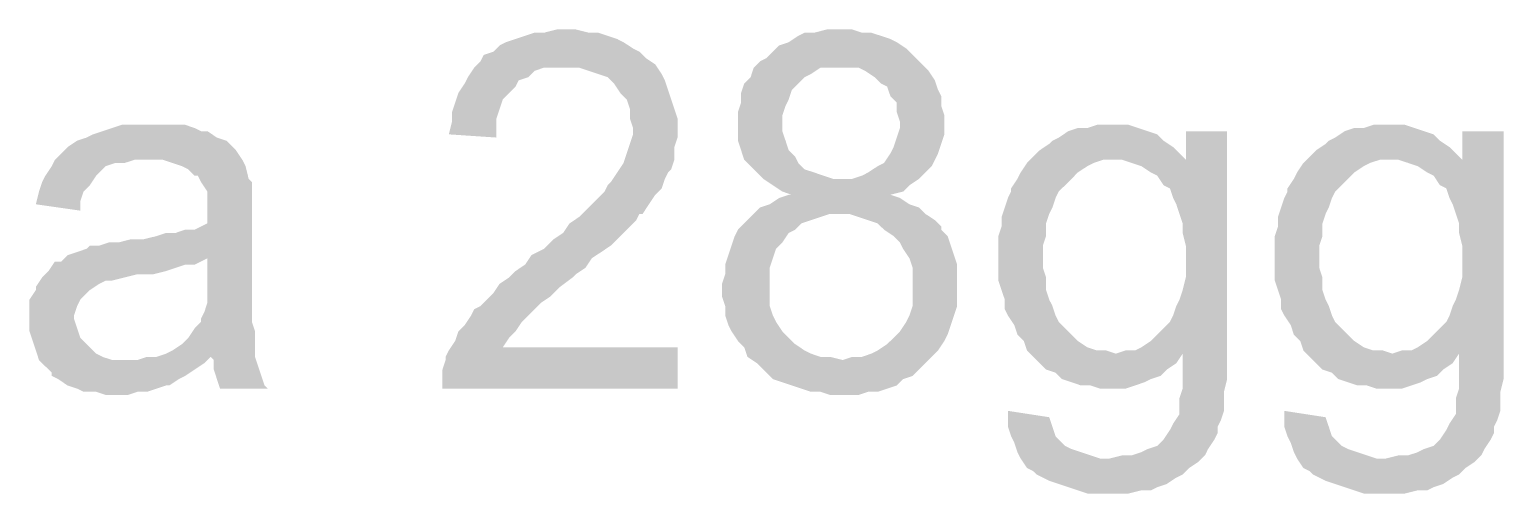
# Model space of a CAD drawing. Header units: millimetres. Extents: x -35.3 to 0.3, y 0.4 to 20.6.
# Drawn here: x -30.7927 to -30.406, y 11.3693 to 11.491 of the extents above; entities that cross this region are included whole.
import ezdxf

# ---------------------------------------------------------------- set-up
doc = ezdxf.new("R2010")
doc.units = ezdxf.units.MM
doc.layers.add('PDF _Riempimenti solidi', color=7, linetype='Continuous')

msp = doc.modelspace()

# ---------------------------------------------------------------- hatches: boundary and pattern name
at = {"layer": 'PDF _Riempimenti solidi', "transparency": 33554559}
for points in [[(-30.65183, 11.49101), (-30.65433, 11.49101), (-30.65767, 11.49017), (-30.66017, 11.49017), (-30.66267, 11.48934), (-30.66517, 11.48851), (-30.66767, 11.48767), (-30.66933, 11.48684), (-30.671, 11.48517), (-30.6735, 11.48434), (-30.67433, 11.48267), (-30.676, 11.48101), (-30.67767, 11.47851), (-30.6785, 11.47684), (-30.68017, 11.47434), (-30.681, 11.47184), (-30.68183, 11.46934), (-30.68183, 11.46684), (-30.68267, 11.46351), (-30.67017, 11.46267), (-30.67017, 11.46767), (-30.6685, 11.47267), (-30.66517, 11.47601), (-30.66433, 11.47767), (-30.66183, 11.47851), (-30.66017, 11.48017), (-30.65767, 11.48101), (-30.65183, 11.48101), (-30.6285, 11.48184), (-30.631, 11.48351), (-30.63267, 11.48517), (-30.63433, 11.48601), (-30.63683, 11.48767), (-30.6385, 11.48851), (-30.641, 11.48934), (-30.6435, 11.49017), (-30.646, 11.49017), (-30.64933, 11.49101)], [(-30.58017, 11.49101), (-30.5835, 11.49101), (-30.58683, 11.49017), (-30.58933, 11.49017), (-30.591, 11.48934), (-30.5935, 11.48767), (-30.596, 11.48684), (-30.59767, 11.48517), (-30.59933, 11.48351), (-30.601, 11.48267), (-30.60267, 11.48101), (-30.6035, 11.47851), (-30.60517, 11.47684), (-30.606, 11.47434), (-30.606, 11.47184), (-30.60683, 11.46934), (-30.60683, 11.46184), (-30.606, 11.45934), (-30.60517, 11.45684), (-30.60183, 11.45351), (-30.60017, 11.45184), (-30.59517, 11.44851), (-30.59267, 11.44767), (-30.5935, 11.44767), (-30.596, 11.44684), (-30.5985, 11.44517), (-30.601, 11.44434), (-30.60267, 11.44267), (-30.606, 11.43934), (-30.60683, 11.43851), (-30.60767, 11.43684), (-30.60933, 11.43184), (-30.61017, 11.42934), (-30.61017, 11.42684), (-30.611, 11.42434), (-30.611, 11.42101), (-30.61017, 11.41851), (-30.61017, 11.41601), (-30.60933, 11.41351), (-30.6085, 11.41184), (-30.60683, 11.40934), (-30.60517, 11.40767), (-30.60433, 11.40517), (-30.60183, 11.40351), (-30.57933, 11.40434), (-30.58267, 11.40517), (-30.58517, 11.40517), (-30.58767, 11.40601), (-30.58933, 11.40684), (-30.59183, 11.40851), (-30.59517, 11.41184), (-30.59683, 11.41434), (-30.59767, 11.41601), (-30.5985, 11.41851), (-30.5985, 11.42851), (-30.59767, 11.43101), (-30.59683, 11.43351), (-30.59517, 11.43517), (-30.5935, 11.43767), (-30.59183, 11.43851), (-30.59017, 11.44017), (-30.58767, 11.44101), (-30.58517, 11.44184), (-30.58267, 11.44267), (-30.55767, 11.44267), (-30.55933, 11.44434), (-30.56183, 11.44517), (-30.56433, 11.44684), (-30.56683, 11.44767), (-30.5635, 11.44851), (-30.56183, 11.45017), (-30.55933, 11.45184), (-30.58183, 11.45184), (-30.58433, 11.45267), (-30.58683, 11.45351), (-30.58933, 11.45434), (-30.591, 11.45601), (-30.59183, 11.45767), (-30.5935, 11.45934), (-30.59433, 11.46184), (-30.59517, 11.46434), (-30.59517, 11.46851), (-30.59433, 11.47101), (-30.5935, 11.47267), (-30.59267, 11.47517), (-30.591, 11.47684), (-30.58933, 11.47851), (-30.58767, 11.47934), (-30.58517, 11.48101), (-30.58017, 11.48101), (-30.5585, 11.48184), (-30.56017, 11.48351), (-30.561, 11.48434), (-30.56267, 11.48601), (-30.56517, 11.48767), (-30.56683, 11.48851), (-30.56933, 11.48934), (-30.57183, 11.49017), (-30.57433, 11.49017), (-30.57683, 11.49101)], [(-30.6285, 11.48184), (-30.65183, 11.48101), (-30.6485, 11.48101), (-30.646, 11.48017), (-30.6435, 11.47934), (-30.641, 11.47851), (-30.63933, 11.47684), (-30.63767, 11.47434), (-30.636, 11.47267), (-30.63517, 11.47017), (-30.63517, 11.46767), (-30.63433, 11.46517), (-30.63433, 11.46351), (-30.63517, 11.46101), (-30.636, 11.45851), (-30.63683, 11.45601), (-30.64017, 11.45101), (-30.641, 11.45017), (-30.64183, 11.44851), (-30.6435, 11.44684), (-30.64683, 11.44351), (-30.6485, 11.44184), (-30.651, 11.44017), (-30.65267, 11.43767), (-30.65517, 11.43601), (-30.65767, 11.43351), (-30.661, 11.43184), (-30.66267, 11.42934), (-30.66517, 11.42767), (-30.66683, 11.42601), (-30.66933, 11.42434), (-30.671, 11.42184), (-30.67433, 11.41851), (-30.676, 11.41767), (-30.67683, 11.41601), (-30.6785, 11.41351), (-30.68017, 11.41184), (-30.681, 11.40934), (-30.68267, 11.40684), (-30.6835, 11.40517), (-30.6835, 11.40434), (-30.68433, 11.40184), (-30.68433, 11.39684), (-30.62267, 11.39684), (-30.62267, 11.40767), (-30.6685, 11.40767), (-30.66683, 11.41017), (-30.66517, 11.41184), (-30.6635, 11.41434), (-30.66183, 11.41601), (-30.66017, 11.41767), (-30.6585, 11.41934), (-30.656, 11.42101), (-30.6535, 11.42351), (-30.65017, 11.42601), (-30.64933, 11.42684), (-30.64683, 11.42851), (-30.64517, 11.43101), (-30.64267, 11.43267), (-30.64017, 11.43434), (-30.63683, 11.43767), (-30.6335, 11.44101), (-30.63267, 11.44267), (-30.63183, 11.44267), (-30.63017, 11.44517), (-30.6285, 11.44767), (-30.62683, 11.44934), (-30.626, 11.45184), (-30.62517, 11.45351), (-30.62433, 11.45434), (-30.6235, 11.45684), (-30.6235, 11.46017), (-30.62267, 11.46267), (-30.62267, 11.46767), (-30.6235, 11.47017), (-30.62433, 11.47267), (-30.62517, 11.47517), (-30.626, 11.47767), (-30.62683, 11.47934)], [(-30.5585, 11.48184), (-30.58017, 11.48101), (-30.57517, 11.48101), (-30.5735, 11.48017), (-30.571, 11.47851), (-30.56933, 11.47684), (-30.56767, 11.47601), (-30.56683, 11.47351), (-30.56517, 11.47184), (-30.56517, 11.46934), (-30.56433, 11.46684), (-30.56433, 11.46517), (-30.56517, 11.46267), (-30.566, 11.46017), (-30.56683, 11.45851), (-30.5685, 11.45601), (-30.57017, 11.45517), (-30.57267, 11.45351), (-30.57433, 11.45267), (-30.57683, 11.45184), (-30.58017, 11.45184), (-30.55933, 11.45184), (-30.55767, 11.45351), (-30.556, 11.45517), (-30.55433, 11.45851), (-30.5535, 11.46101), (-30.55267, 11.46351), (-30.55267, 11.46851), (-30.5535, 11.47101), (-30.5535, 11.47351), (-30.55433, 11.47517), (-30.55517, 11.47767), (-30.55683, 11.48017)], [(-30.76017, 11.46601), (-30.7685, 11.46601), (-30.771, 11.46517), (-30.7735, 11.46434), (-30.776, 11.46351), (-30.77767, 11.46267), (-30.78017, 11.46184), (-30.78267, 11.46017), (-30.786, 11.45684), (-30.75767, 11.45684), (-30.75517, 11.45601), (-30.75267, 11.45517), (-30.751, 11.45434), (-30.74933, 11.45267), (-30.7485, 11.45267), (-30.74767, 11.45101), (-30.746, 11.44851), (-30.746, 11.44017), (-30.74933, 11.43851), (-30.75183, 11.43851), (-30.75433, 11.43767), (-30.75683, 11.43767), (-30.75933, 11.43684), (-30.76267, 11.43601), (-30.766, 11.43601), (-30.76933, 11.43517), (-30.77183, 11.43517), (-30.77433, 11.43434), (-30.77683, 11.43434), (-30.77767, 11.43351), (-30.78017, 11.43267), (-30.78267, 11.43184), (-30.746, 11.43101), (-30.746, 11.41934), (-30.74683, 11.41684), (-30.74767, 11.41517), (-30.74767, 11.41434), (-30.74933, 11.41267), (-30.751, 11.41017), (-30.75267, 11.40851), (-30.75517, 11.40684), (-30.75683, 11.40601), (-30.75933, 11.40517), (-30.74517, 11.40517), (-30.74433, 11.40434), (-30.74433, 11.40184), (-30.7435, 11.39934), (-30.74267, 11.39684), (-30.73017, 11.39684), (-30.731, 11.39767), (-30.73183, 11.40017), (-30.73267, 11.40267), (-30.7335, 11.40517), (-30.7335, 11.41184), (-30.73433, 11.41434), (-30.73433, 11.45101), (-30.73517, 11.45184), (-30.736, 11.45517), (-30.73683, 11.45684), (-30.7385, 11.45934), (-30.73933, 11.46017), (-30.741, 11.46184), (-30.7435, 11.46267), (-30.746, 11.46434), (-30.74767, 11.46434), (-30.74933, 11.46517), (-30.75183, 11.46601), (-30.75767, 11.46601)], [(-30.50933, 11.46601), (-30.51267, 11.46601), (-30.51517, 11.46517), (-30.51767, 11.46517), (-30.52017, 11.46434), (-30.52267, 11.46267), (-30.52433, 11.46184), (-30.52517, 11.46101), (-30.52767, 11.45934), (-30.52933, 11.45767), (-30.5085, 11.45684), (-30.506, 11.45684), (-30.5035, 11.45601), (-30.48933, 11.45684), (-30.491, 11.45851), (-30.49267, 11.46017), (-30.49517, 11.46184), (-30.49683, 11.46351), (-30.49933, 11.46434), (-30.50183, 11.46517), (-30.50433, 11.46601), (-30.50683, 11.46601)], [(-30.43683, 11.46601), (-30.44017, 11.46601), (-30.44267, 11.46517), (-30.44517, 11.46517), (-30.44767, 11.46434), (-30.45017, 11.46267), (-30.45183, 11.46184), (-30.45267, 11.46101), (-30.45517, 11.45934), (-30.45683, 11.45767), (-30.436, 11.45684), (-30.4335, 11.45684), (-30.431, 11.45601), (-30.41683, 11.45684), (-30.4185, 11.45851), (-30.42017, 11.46017), (-30.42267, 11.46184), (-30.42433, 11.46351), (-30.42683, 11.46434), (-30.42933, 11.46517), (-30.43183, 11.46601), (-30.43433, 11.46601)], [(-30.4785, 11.46434), (-30.48933, 11.46434), (-30.48933, 11.45684), (-30.5035, 11.45601), (-30.501, 11.45517), (-30.4985, 11.45351), (-30.49683, 11.45267), (-30.49517, 11.45017), (-30.4935, 11.44934), (-30.49267, 11.44684), (-30.49183, 11.44517), (-30.491, 11.44267), (-30.49017, 11.44017), (-30.49017, 11.43767), (-30.48933, 11.43434), (-30.48933, 11.42601), (-30.49017, 11.42267), (-30.491, 11.42017), (-30.49183, 11.41851), (-30.49267, 11.41601), (-30.4935, 11.41434), (-30.49517, 11.41267), (-30.4985, 11.40934), (-30.501, 11.40767), (-30.50267, 11.40684), (-30.50517, 11.40684), (-30.50767, 11.40601), (-30.4785, 11.40601)], [(-30.406, 11.46434), (-30.41683, 11.46434), (-30.41683, 11.45684), (-30.431, 11.45601), (-30.4285, 11.45517), (-30.426, 11.45351), (-30.42433, 11.45267), (-30.42267, 11.45017), (-30.421, 11.44934), (-30.42017, 11.44684), (-30.41933, 11.44517), (-30.4185, 11.44267), (-30.41767, 11.44017), (-30.41767, 11.43767), (-30.41683, 11.43434), (-30.41683, 11.42601), (-30.41767, 11.42267), (-30.4185, 11.42017), (-30.41933, 11.41851), (-30.42017, 11.41601), (-30.421, 11.41434), (-30.42433, 11.41101), (-30.426, 11.40934), (-30.4285, 11.40767), (-30.43017, 11.40684), (-30.43267, 11.40684), (-30.43517, 11.40601), (-30.406, 11.40601)], [(-30.52933, 11.45767), (-30.531, 11.45601), (-30.53267, 11.45351), (-30.5335, 11.45184), (-30.53517, 11.44934), (-30.53517, 11.44851), (-30.536, 11.44684), (-30.53683, 11.44434), (-30.53767, 11.44184), (-30.53767, 11.43934), (-30.5385, 11.43684), (-30.5385, 11.42517), (-30.53767, 11.42267), (-30.53683, 11.42017), (-30.53683, 11.41767), (-30.536, 11.41601), (-30.53433, 11.41351), (-30.5335, 11.41101), (-30.53183, 11.40934), (-30.531, 11.40684), (-30.52933, 11.40517), (-30.526, 11.40184), (-30.5235, 11.40101), (-30.52183, 11.39934), (-30.51933, 11.39851), (-30.51683, 11.39767), (-30.51433, 11.39767), (-30.51183, 11.39684), (-30.50517, 11.39684), (-30.50267, 11.39767), (-30.50017, 11.39851), (-30.4985, 11.39934), (-30.496, 11.40017), (-30.49433, 11.40184), (-30.49183, 11.40351), (-30.49017, 11.40601), (-30.4785, 11.40601), (-30.50767, 11.40601), (-30.51017, 11.40684), (-30.51267, 11.40684), (-30.51517, 11.40767), (-30.51767, 11.40934), (-30.51933, 11.41101), (-30.52267, 11.41434), (-30.5235, 11.41601), (-30.52433, 11.41851), (-30.52517, 11.42017), (-30.526, 11.42267), (-30.526, 11.42601), (-30.52683, 11.42851), (-30.52683, 11.43434), (-30.526, 11.43684), (-30.526, 11.44017), (-30.52517, 11.44267), (-30.52433, 11.44434), (-30.5235, 11.44684), (-30.52267, 11.44851), (-30.51933, 11.45184), (-30.51767, 11.45351), (-30.51517, 11.45517), (-30.5135, 11.45601), (-30.511, 11.45684), (-30.5085, 11.45684)], [(-30.45683, 11.45767), (-30.4585, 11.45601), (-30.46017, 11.45351), (-30.461, 11.45184), (-30.46267, 11.44934), (-30.46267, 11.44851), (-30.4635, 11.44684), (-30.46433, 11.44434), (-30.46517, 11.44184), (-30.46517, 11.43934), (-30.466, 11.43684), (-30.466, 11.42517), (-30.46517, 11.42267), (-30.46433, 11.42017), (-30.46433, 11.41767), (-30.4635, 11.41601), (-30.46183, 11.41351), (-30.461, 11.41101), (-30.45933, 11.40934), (-30.4585, 11.40684), (-30.45683, 11.40517), (-30.4535, 11.40184), (-30.451, 11.40101), (-30.44933, 11.39934), (-30.44683, 11.39851), (-30.44433, 11.39767), (-30.44183, 11.39767), (-30.43933, 11.39684), (-30.43267, 11.39684), (-30.43017, 11.39767), (-30.42767, 11.39851), (-30.426, 11.39934), (-30.4235, 11.40017), (-30.42183, 11.40184), (-30.41933, 11.40351), (-30.41767, 11.40601), (-30.406, 11.40601), (-30.43517, 11.40601), (-30.43767, 11.40684), (-30.44017, 11.40684), (-30.44267, 11.40767), (-30.44517, 11.40934), (-30.4485, 11.41267), (-30.45017, 11.41434), (-30.451, 11.41601), (-30.45183, 11.41851), (-30.45267, 11.42017), (-30.4535, 11.42267), (-30.4535, 11.42601), (-30.45433, 11.42851), (-30.45433, 11.43434), (-30.4535, 11.43684), (-30.4535, 11.44017), (-30.45267, 11.44267), (-30.45183, 11.44434), (-30.451, 11.44684), (-30.45017, 11.44851), (-30.4485, 11.45017), (-30.44517, 11.45351), (-30.44267, 11.45517), (-30.441, 11.45601), (-30.4385, 11.45684), (-30.436, 11.45684)], [(-30.786, 11.45684), (-30.78683, 11.45517), (-30.7885, 11.45267), (-30.78933, 11.45101), (-30.79017, 11.44851), (-30.791, 11.44517), (-30.77933, 11.44351), (-30.77933, 11.44601), (-30.7785, 11.44851), (-30.77683, 11.45017), (-30.77517, 11.45267), (-30.77267, 11.45517), (-30.77017, 11.45601), (-30.76767, 11.45601), (-30.76517, 11.45684), (-30.76183, 11.45684)], [(-30.55767, 11.44267), (-30.58017, 11.44267), (-30.57767, 11.44267), (-30.57517, 11.44184), (-30.57267, 11.44101), (-30.57017, 11.44017), (-30.5685, 11.43851), (-30.566, 11.43684), (-30.56433, 11.43517), (-30.5635, 11.43351), (-30.56183, 11.43101), (-30.561, 11.42851), (-30.561, 11.41851), (-30.56183, 11.41601), (-30.56267, 11.41434), (-30.56433, 11.41184), (-30.56767, 11.40851), (-30.57017, 11.40684), (-30.57183, 11.40601), (-30.57433, 11.40517), (-30.57683, 11.40517), (-30.57933, 11.40434), (-30.60183, 11.40351), (-30.601, 11.40267), (-30.59933, 11.40101), (-30.59767, 11.39934), (-30.59517, 11.39851), (-30.59267, 11.39767), (-30.59017, 11.39684), (-30.58767, 11.39601), (-30.58517, 11.39601), (-30.58267, 11.39517), (-30.57517, 11.39517), (-30.57267, 11.39601), (-30.57017, 11.39601), (-30.56767, 11.39684), (-30.56517, 11.39767), (-30.5635, 11.39934), (-30.561, 11.40017), (-30.55767, 11.40351), (-30.556, 11.40517), (-30.55433, 11.40684), (-30.55267, 11.40934), (-30.55183, 11.41101), (-30.54933, 11.41851), (-30.54933, 11.42934), (-30.55183, 11.43684), (-30.5535, 11.43851), (-30.5535, 11.43934), (-30.55517, 11.44101)], [(-30.78267, 11.43184), (-30.78433, 11.43017), (-30.786, 11.43017), (-30.78767, 11.42767), (-30.78933, 11.42601), (-30.791, 11.42351), (-30.791, 11.42267), (-30.79267, 11.42017), (-30.79267, 11.41184), (-30.79183, 11.40934), (-30.791, 11.40684), (-30.79017, 11.40434), (-30.78683, 11.40101), (-30.78683, 11.40017), (-30.78517, 11.39934), (-30.78267, 11.39767), (-30.78017, 11.39684), (-30.7785, 11.39601), (-30.77517, 11.39601), (-30.77267, 11.39517), (-30.76683, 11.39517), (-30.76433, 11.39601), (-30.76183, 11.39601), (-30.75933, 11.39684), (-30.75683, 11.39767), (-30.756, 11.39767), (-30.7535, 11.39934), (-30.75183, 11.40017), (-30.74683, 11.40351), (-30.76683, 11.40434), (-30.771, 11.40434), (-30.7735, 11.40517), (-30.77517, 11.40601), (-30.77683, 11.40767), (-30.77767, 11.40851), (-30.77933, 11.41017), (-30.781, 11.41517), (-30.781, 11.41601), (-30.78017, 11.41851), (-30.77933, 11.42017), (-30.7785, 11.42101), (-30.77683, 11.42267), (-30.77433, 11.42434), (-30.77267, 11.42517), (-30.771, 11.42517), (-30.76767, 11.42601), (-30.76433, 11.42684), (-30.76017, 11.42684), (-30.75683, 11.42767), (-30.75433, 11.42851), (-30.75183, 11.42934), (-30.74933, 11.42934), (-30.74767, 11.43017), (-30.746, 11.43101)], [(-30.75933, 11.40517), (-30.76183, 11.40517), (-30.76433, 11.40434), (-30.76683, 11.40434), (-30.74683, 11.40351), (-30.74517, 11.40517)], [(-30.4785, 11.40601), (-30.49017, 11.40601), (-30.49017, 11.39684), (-30.491, 11.39434), (-30.491, 11.39017), (-30.49267, 11.38767), (-30.4935, 11.38601), (-30.49517, 11.38351), (-30.49683, 11.38184), (-30.49933, 11.38101), (-30.501, 11.38017), (-30.5035, 11.37934), (-30.506, 11.37934), (-30.50933, 11.37851), (-30.53267, 11.37851), (-30.531, 11.37601), (-30.52933, 11.37517), (-30.5285, 11.37434), (-30.52517, 11.37267), (-30.52267, 11.37184), (-30.51767, 11.37017), (-30.51517, 11.36934), (-30.50433, 11.36934), (-30.501, 11.37017), (-30.4985, 11.37017), (-30.49683, 11.37101), (-30.49433, 11.37184), (-30.49183, 11.37351), (-30.49017, 11.37434), (-30.4885, 11.37601), (-30.486, 11.37767), (-30.48433, 11.37934), (-30.4835, 11.38101), (-30.48183, 11.38351), (-30.481, 11.38517), (-30.481, 11.38684), (-30.48017, 11.38851), (-30.47933, 11.39101), (-30.47933, 11.39601), (-30.4785, 11.39934), (-30.4785, 11.40267)], [(-30.406, 11.40601), (-30.41767, 11.40601), (-30.41767, 11.39684), (-30.4185, 11.39434), (-30.4185, 11.39017), (-30.42017, 11.38767), (-30.421, 11.38601), (-30.42267, 11.38351), (-30.42433, 11.38184), (-30.42683, 11.38101), (-30.4285, 11.38017), (-30.431, 11.37934), (-30.4335, 11.37934), (-30.43683, 11.37851), (-30.46017, 11.37851), (-30.4585, 11.37601), (-30.45683, 11.37517), (-30.456, 11.37434), (-30.45267, 11.37267), (-30.44767, 11.37101), (-30.44517, 11.37017), (-30.44267, 11.36934), (-30.43183, 11.36934), (-30.4285, 11.37017), (-30.426, 11.37017), (-30.42433, 11.37101), (-30.42183, 11.37184), (-30.41933, 11.37351), (-30.41767, 11.37434), (-30.416, 11.37601), (-30.4135, 11.37767), (-30.41183, 11.37934), (-30.411, 11.38101), (-30.40933, 11.38351), (-30.4085, 11.38517), (-30.4085, 11.38684), (-30.40767, 11.38851), (-30.40683, 11.39101), (-30.40683, 11.39601), (-30.406, 11.39934), (-30.406, 11.40267)], [(-30.536, 11.39101), (-30.536, 11.38684), (-30.53517, 11.38434), (-30.53433, 11.38267), (-30.5335, 11.38017), (-30.53267, 11.37851), (-30.50933, 11.37851), (-30.51183, 11.37851), (-30.51433, 11.37934), (-30.51683, 11.38017), (-30.51933, 11.38101), (-30.521, 11.38184), (-30.52183, 11.38267), (-30.5235, 11.38434), (-30.52517, 11.38934)], [(-30.4635, 11.39101), (-30.4635, 11.38684), (-30.46267, 11.38434), (-30.46183, 11.38267), (-30.461, 11.38017), (-30.46017, 11.37851), (-30.43683, 11.37851), (-30.43933, 11.37851), (-30.44183, 11.37934), (-30.44433, 11.38017), (-30.44683, 11.38101), (-30.4485, 11.38184), (-30.44933, 11.38267), (-30.451, 11.38434), (-30.45183, 11.38684), (-30.45267, 11.38934)]]:
    msp.add_hatch(color=256, dxfattribs=at).paths.add_polyline_path(points)

doc.saveas('drawing.dxf')
